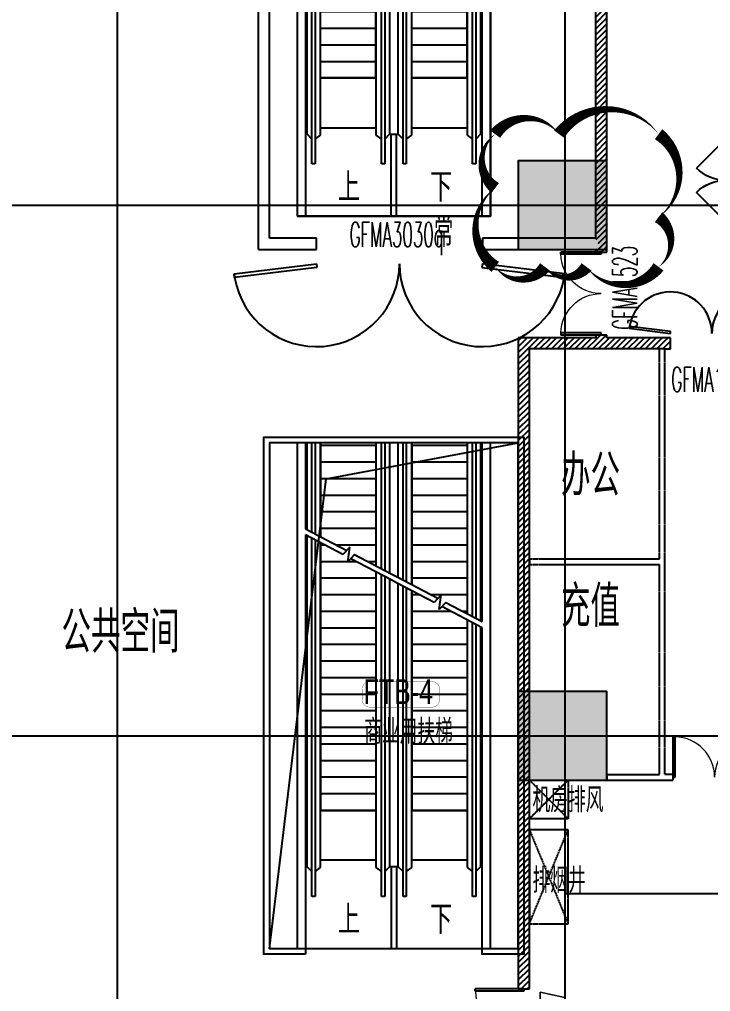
# Model space of a CAD drawing. Extents: x -12047294 to -5625356, y -1456591 to -622873.
# Drawn here: x -6019507 to -6007010, y -708400 to -690815 of the extents above; entities that cross this region are included whole.
import ezdxf
from ezdxf.xclip import XClip

# ---------------------------------------------------------------- set-up
doc = ezdxf.new("R2010")
doc.units = 0
doc.header["$LTSCALE"] = 10
doc.header["$MEASUREMENT"] = 0
doc.header["$XCLIPFRAME"] = 2
doc.linetypes.add('DASH', pattern=[0.35, 0.25, -0.1])
doc.linetypes.add('DOTE', pattern=[2.4200000000000004, 2, -0.2, 0.02, -0.2])
for name, color, linetype in [('A-COLUMN', 10, 'Continuous'), ('A-DIMLEAD', 130, 'Continuous'), ('A-DOORWIN', 151, 'Continuous'), ('A-FireH', 6, 'Continuous'), ('A-Hole-up', 40, 'DASH'), ('A-LINE', 4, 'Continuous'), ('A-TEXTDOOR', 181, 'Continuous'), ('A-TextNum', 211, 'Continuous'), ('A-TextRoom', 7, 'Continuous'), ('A-TEXTROOM-报建', 210, 'Continuous'), ('A-WALL', 2, 'Continuous'), ('A-WALLG', 6, 'Continuous'), ('DIM_SYMB', 3, 'Continuous'), ('DOTE', 9, 'DOTE'), ('PUB_HATCH', 252, 'Continuous'), ('PUB_TEXT', 7, 'Continuous'), ('STAIR', 5, 'Continuous')]:
    doc.layers.add(name, color=color, linetype=linetype)
doc.layers.add('A-本次修改', color=6, linetype='Continuous', plot=False)
doc.styles.add('_TCH_DIM', font='tjromans.shx', dxfattribs={"width": 0.8, "bigfont": 'tjhztxt.shx'})
doc.styles.add('_TCH_WINDOW', font='tjromans.shx', dxfattribs={"width": 0.7, "height": 3.5, "bigfont": 'tjhztxt.shx'})
doc.styles.add('房间功能', font='tjromand.shx', dxfattribs={"width": 0.75, "bigfont": 'tjhts.shx'})
doc.styles.add('注解汉字', font='tjromans.shx', dxfattribs={"width": 0.75, "bigfont": 'tjhztxt.shx'})
pattern_1 = [(45, (0, 53.85340499999999), (-53.03302980219449, 53.0330298021945), [])]

# ---------------------------------------------------------------- blocks, each defined once
blk = doc.blocks.new('ADADQ543W54565')
at = {"layer": 'DIM_SYMB'}
for points in [[(-6012910.147302205, -696717.9332681111, 0, 0, 0), (-6012910.147302205, -701290.2918413276, 120, 0, 0), (-6012910.147302205, -701740.2918413276, 0, 0, 0)], [(-6011262.147302205, -702606.5746948946, 0, 0, 0), (-6011262.147302205, -697167.9332681111, 120, 0, 0), (-6011262.147302205, -696717.9332681111, 0, 0, 0)], [(-6012910.147302205, -702340.2918413276, 0, 0, 0), (-6012910.147302205, -707778.9332681111, 120, 0, 0), (-6012910.147302205, -708228.9332681111, 0, 0, 0)], [(-6011262.147302205, -708228.9332681111, 0, 0, 0), (-6011262.147302205, -703656.5746948946, 120, 0, 0), (-6011262.147302205, -703206.5746948946, 0, 0, 0)]]:
    blk.add_lwpolyline(points, format="xyseb", dxfattribs=at)
at = {"layer": 'STAIR'}
for p, q in [((-6012136.147302205, -695773.4332681112), (-6013684.147302206, -695773.4332681112)), ((-6013684.147302206, -695773.4332681112), (-6013684.147302209, -701576.9462043677)), ((-6012136.147302205, -695773.4332681112), (-6012136.147302205, -697253.9332681112)), ((-6010488.147302205, -695773.4332681112), (-6012036.147302206, -695773.4332681112)), ((-6012036.147302206, -695773.4332681112), (-6012036.147302206, -697253.9332681112)), ((-6010488.14730221, -703256.9462038208), (-6010488.147302205, -695773.4332681112)), ((-6013569.147302206, -701637.3967675916), (-6013569.147302206, -696717.9332681111)), ((-6013569.147302206, -696717.9332681111), (-6013509.147302205, -696717.9332681111)), ((-6013509.147302205, -696717.9332681111), (-6013509.147302207, -701668.9361918811)), ((-6012311.147302206, -696717.9332681111), (-6012251.147302206, -696717.9332681111)), ((-6012311.147302165, -702298.6733633041), (-6012311.147302206, -696717.9332681111)), ((-6012251.147302206, -696717.9332681111), (-6012251.147302206, -702330.2127875459)), ((-6011921.147302207, -702503.679620892), (-6011921.147302206, -696717.9332681111)), ((-6011921.147302206, -696717.9332681111), (-6011861.147302206, -696717.9332681111)), ((-6011861.147302206, -696717.9332681111), (-6011861.147302206, -702535.2190451667)), ((-6010663.147302206, -696717.9332681111), (-6010603.147302206, -696717.9332681111)), ((-6010663.147302206, -703164.9562163387), (-6010663.147302206, -696717.9332681111)), ((-6010603.147302206, -696717.9332681111), (-6010603.147302207, -703196.4956406191)), ((-6013655.147302206, -697253.9332681112), (-6013569.147302206, -697167.9332681111)), ((-6013410.147302206, -697240.6832681111), (-6013509.147302205, -697167.9332681111)), ((-6013410.147302213, -701720.9762419557), (-6013410.147302206, -697240.6832681111)), ((-6012311.147302206, -697167.9332681111), (-6012410.147302206, -697240.6832681111)), ((-6012410.147302206, -697240.6832681111), (-6012410.147302212, -702246.6333132434)), ((-6012251.147302206, -697167.9332681111), (-6012165.147302206, -697253.9332681112)), ((-6012007.147302206, -697253.9332681112), (-6011921.147302206, -697167.9332681111)), ((-6011762.147302206, -697240.6832681111), (-6011861.147302206, -697167.9332681111)), ((-6011762.147302213, -702587.2590952177), (-6011762.147302206, -697240.6832681111)), ((-6010663.147302206, -697167.9332681111), (-6010762.147302206, -697240.6832681111)), ((-6010762.147302206, -697240.6832681111), (-6010762.147302212, -703112.9161662732)), ((-6010603.147302206, -697167.9332681111), (-6010517.147302206, -697253.9332681112)), ((-6013655.147302183, -701592.190259455), (-6013655.147302206, -697253.9332681112)), ((-6012410.147302206, -697373.4332681111), (-6013410.147302206, -697373.4332681111)), ((-6012007.147302206, -697253.9332681112), (-6012165.147302206, -697253.9332681112)), ((-6012165.147302206, -697253.9332681112), (-6012165.147302185, -702375.4192956691)), ((-6012007.147302185, -702458.4731127764), (-6012007.147302206, -697253.9332681112)), ((-6010762.147302206, -697373.4332681111), (-6011762.147302206, -697373.4332681111)), ((-6010517.147302206, -697253.9332681112), (-6010517.147302183, -703241.7021487654)), ((-6013410.147302206, -698273.4332681111), (-6013410.147302188, -701720.9762419686)), ((-6012410.147302206, -698273.4332681111), (-6013410.147302206, -698273.4332681111)), ((-6013410.147302206, -698273.4332681111), (-6012410.147302206, -698273.4332681111)), ((-6012410.147302206, -698273.4332681111), (-6012410.147302188, -702246.6333132564)), ((-6011762.147302206, -698273.4332681111), (-6011762.147302188, -702587.259095231)), ((-6010762.147302206, -698273.4332681111), (-6011762.147302206, -698273.4332681111)), ((-6011762.147302206, -698273.4332681111), (-6010762.147302206, -698273.4332681111)), ((-6010762.147302206, -698273.4332681111), (-6010762.147302187, -703112.9161662867)), ((-6012410.147302206, -698573.433268111), (-6013410.147302206, -698573.433268111)), ((-6010762.147302206, -698573.433268111), (-6011762.147302206, -698573.433268111)), ((-6012410.147302206, -698873.4332681111), (-6013410.147302206, -698873.4332681111)), ((-6010762.147302206, -698873.4332681111), (-6011762.147302206, -698873.4332681111)), ((-6012410.147302206, -699173.4332681111), (-6013410.147302206, -699173.4332681111)), ((-6010762.147302206, -699173.4332681111), (-6011762.147302206, -699173.4332681111)), ((-6012410.147302206, -699473.4332681111), (-6013410.147302206, -699473.4332681111)), ((-6010762.147302206, -699473.4332681111), (-6011762.147302206, -699473.4332681111)), ((-6012410.147302206, -699773.4332681111), (-6013410.147302206, -699773.4332681111)), ((-6010762.147302206, -699773.4332681111), (-6011762.147302206, -699773.4332681111)), ((-6012410.147302206, -700073.4332681111), (-6013410.147302206, -700073.4332681111)), ((-6010762.147302206, -700073.4332681111), (-6011762.147302206, -700073.4332681111)), ((-6012410.147302206, -700373.4332681111), (-6013410.147302206, -700373.4332681111)), ((-6010762.147302206, -700373.4332681111), (-6011762.147302206, -700373.4332681111)), ((-6012410.147302206, -700673.4332681111), (-6013410.147302206, -700673.4332681111)), ((-6010762.147302206, -700673.4332681111), (-6011762.147302206, -700673.4332681111)), ((-6012410.147302206, -700973.4332681111), (-6013410.147302206, -700973.4332681111)), ((-6010762.147302206, -700973.4332681111), (-6011762.147302206, -700973.4332681111)), ((-6012410.147302206, -701273.4332681112), (-6013410.147302206, -701273.4332681112)), ((-6010762.147302206, -701273.4332681112), (-6011762.147302206, -701273.4332681112)), ((-6013684.147302187, -701576.9462043007), (-6012936.87981829, -701969.7526415082)), ((-6012410.147302206, -701573.4332681112), (-6013410.147302206, -701573.4332681112)), ((-6010762.147302206, -701573.4332681112), (-6011762.147302206, -701573.4332681112)), ((-6013007.126544449, -702045.8010808188), (-6013684.147302187, -701689.9203319266)), ((-6013684.147302209, -701689.9203316518), (-6013684.147302206, -709173.433268111)), ((-6013655.147302206, -707692.933268111), (-6013655.147302184, -701705.1643867403)), ((-6013569.147302206, -708228.9332681111), (-6013569.147302206, -701750.3708948819)), ((-6013509.147302206, -701781.9103191751), (-6013509.147302205, -708228.9332681111)), ((-6013410.147302188, -701833.9503692683), (-6013410.147302206, -706673.4332681111)), ((-6013410.147302206, -707706.1832681112), (-6013410.147302213, -701833.9503692556)), ((-6013335.0357876, -701873.4332680664), (-6013410.147302206, -701873.4332681112)), ((-6012410.147302206, -701873.4332681112), (-6013120.115959767, -701873.4332680664)), ((-6012880.401461651, -701908.6097052209), (-6013007.126544449, -702045.8010808188)), ((-6012916.574873639, -702175.1387409046), (-6012880.401461651, -701908.6097052209)), ((-6010762.147302206, -701873.4332681112), (-6011762.147302206, -701873.4332681112)), ((-6012795.503548577, -702044.0680773953), (-6012916.574873639, -702175.1387409046)), ((-6012136.147302189, -702503.6374786934), (-6012865.75027476, -702120.1165167314)), ((-6012795.503548577, -702044.0680773953), (-6012136.147302189, -702390.6633506602)), ((-6012917.768908371, -702173.4332680664), (-6013410.147302206, -702173.4332681112)), ((-6012764.321501945, -702173.4332680664), (-6012914.999513576, -702173.4332680664)), ((-6012410.147302206, -702173.4332681112), (-6012549.401673943, -702173.4332680664)), ((-6010762.147302206, -702173.4332681112), (-6011762.147302206, -702173.4332681112)), ((-6012410.147302206, -702473.433268111), (-6013410.147302206, -702473.433268111)), ((-6012410.147302188, -702359.607440732), (-6012410.147302206, -706673.4332681111)), ((-6012410.147302212, -702359.6074407191), (-6012410.147302206, -707706.1832681112)), ((-6012311.147302206, -708228.9332681111), (-6012311.147302163, -702411.6474908286)), ((-6012251.147302206, -702443.1869150999), (-6012251.147302206, -708228.9332681111)), ((-6012165.147302185, -702488.3934232659), (-6012165.147302206, -707692.933268111)), ((-6012136.147302189, -702390.6633506602), (-6012036.147302246, -702443.2290575252)), ((-6012036.147302247, -702556.2031856489), (-6012136.147302189, -702503.6374786934)), ((-6012036.147302246, -702443.2290575252), (-6011288.879817112, -702836.0354952012)), ((-6010762.147302206, -702473.433268111), (-6011762.147302206, -702473.433268111)), ((-6011359.126543558, -702912.0839348241), (-6012036.147302247, -702556.2031856489)), ((-6012007.147302206, -707692.933268111), (-6012007.147302183, -702571.4472410065)), ((-6011921.147302206, -708228.9332681111), (-6011921.147302207, -702616.6537491207)), ((-6011861.147302206, -702648.1931733947), (-6011861.147302206, -708228.9332681111)), ((-6012410.147302206, -702773.433268111), (-6013410.147302206, -702773.433268111)), ((-6011762.147302188, -702700.2332234561), (-6011762.147302206, -706673.4332681111)), ((-6011762.147302206, -707706.1832681112), (-6011762.147302212, -702700.2332234432)), ((-6011622.892931581, -702773.4332680664), (-6011762.147302206, -702773.433268111)), ((-6010762.147302206, -702773.433268111), (-6011407.9731019, -702773.4332680664)), ((-6011232.401461651, -702774.8925587878), (-6011359.126543558, -702912.0839348241)), ((-6011268.574873638, -703041.4215944714), (-6011232.401461651, -702774.8925587878)), ((-6011147.503551873, -702910.3509287364), (-6011268.574873638, -703041.4215944714)), ((-6010488.147302188, -703369.9203319447), (-6011217.750278315, -702986.3993683538)), ((-6011147.503551873, -702910.3509287364), (-6010488.147302188, -703256.9462039116)), ((-6012410.147302206, -703073.433268111), (-6013410.147302206, -703073.433268111)), ((-6011052.178643772, -703073.4332685547), (-6011762.147302206, -703073.433268111)), ((-6010762.147302206, -703073.433268111), (-6010837.258814778, -703073.4332685546)), ((-6012410.147302206, -703373.4332681111), (-6013410.147302206, -703373.4332681111)), ((-6010762.147302206, -703373.4332681111), (-6011762.147302206, -703373.4332681111)), ((-6010762.147302187, -703225.8902941355), (-6010762.147302206, -706673.4332681111)), ((-6010762.147302212, -703225.8902941224), (-6010762.147302206, -707706.1832681112)), ((-6010663.147302206, -708228.9332681111), (-6010663.147302206, -703277.9303441776)), ((-6010603.147302207, -703309.4697684515), (-6010603.147302206, -708228.9332681111)), ((-6010517.147302184, -703354.676276589), (-6010517.147302206, -707692.933268111)), ((-6010488.147302205, -709173.433268111), (-6010488.14730221, -703369.9203316411)), ((-6012410.147302206, -703673.4332681111), (-6013410.147302206, -703673.4332681111)), ((-6010762.147302206, -703673.4332681111), (-6011762.147302206, -703673.4332681111)), ((-6012410.147302206, -703973.4332681111), (-6013410.147302206, -703973.4332681111)), ((-6010762.147302206, -703973.4332681111), (-6011762.147302206, -703973.4332681111)), ((-6012410.147302206, -704273.4332681111), (-6013410.147302206, -704273.4332681111)), ((-6010762.147302206, -704273.4332681111), (-6011762.147302206, -704273.4332681111)), ((-6012410.147302206, -704573.4332681111), (-6013410.147302206, -704573.4332681111)), ((-6010762.147302206, -704573.4332681111), (-6011762.147302206, -704573.4332681111)), ((-6012410.147302206, -704873.4332681111), (-6013410.147302206, -704873.4332681111)), ((-6010762.147302206, -704873.4332681111), (-6011762.147302206, -704873.4332681111)), ((-6012410.147302206, -705173.4332681111), (-6013410.147302206, -705173.4332681111)), ((-6010762.147302206, -705173.4332681111), (-6011762.147302206, -705173.4332681111)), ((-6012410.147302206, -705473.4332681111), (-6013410.147302206, -705473.4332681111)), ((-6010762.147302206, -705473.4332681111), (-6011762.147302206, -705473.4332681111)), ((-6012410.147302206, -705773.4332681111), (-6013410.147302206, -705773.4332681111)), ((-6010762.147302206, -705773.4332681111), (-6011762.147302206, -705773.4332681111)), ((-6012410.147302206, -706073.4332681111), (-6013410.147302206, -706073.4332681111)), ((-6010762.147302206, -706073.4332681111), (-6011762.147302206, -706073.4332681111)), ((-6012410.147302206, -706373.4332681111), (-6013410.147302206, -706373.4332681111)), ((-6010762.147302206, -706373.4332681111), (-6011762.147302206, -706373.4332681111)), ((-6012410.147302206, -706673.4332681111), (-6013410.147302206, -706673.4332681111)), ((-6013410.147302206, -706673.4332681111), (-6012410.147302206, -706673.4332681111)), ((-6010762.147302206, -706673.4332681111), (-6011762.147302206, -706673.4332681111)), ((-6011762.147302206, -706673.4332681111), (-6010762.147302206, -706673.4332681111)), ((-6012410.147302206, -707573.4332681111), (-6013410.147302206, -707573.4332681111)), ((-6010762.147302206, -707573.4332681111), (-6011762.147302206, -707573.4332681111)), ((-6013569.147302206, -707778.9332681111), (-6013655.147302206, -707692.933268111)), ((-6013509.147302205, -707778.9332681111), (-6013410.147302206, -707706.1832681112)), ((-6012410.147302206, -707706.1832681112), (-6012311.147302206, -707778.9332681111)), ((-6012165.147302206, -707692.933268111), (-6012251.147302206, -707778.9332681111)), ((-6012007.147302206, -707692.933268111), (-6012165.147302206, -707692.933268111)), ((-6012136.147302205, -707692.933268111), (-6012136.147302205, -709173.433268111)), ((-6012036.147302206, -707692.933268111), (-6012036.147302206, -709173.433268111)), ((-6011921.147302206, -707778.9332681111), (-6012007.147302206, -707692.933268111)), ((-6011861.147302206, -707778.9332681111), (-6011762.147302206, -707706.1832681112)), ((-6010762.147302206, -707706.1832681112), (-6010663.147302206, -707778.9332681111)), ((-6010517.147302206, -707692.933268111), (-6010603.147302206, -707778.9332681111)), ((-6013509.147302205, -708228.9332681111), (-6013569.147302206, -708228.9332681111)), ((-6012251.147302206, -708228.9332681111), (-6012311.147302206, -708228.9332681111)), ((-6011861.147302206, -708228.9332681111), (-6011921.147302206, -708228.9332681111)), ((-6010603.147302206, -708228.9332681111), (-6010663.147302206, -708228.9332681111)), ((-6013684.147302206, -709173.433268111), (-6012136.147302205, -709173.433268111)), ((-6012036.147302206, -709173.433268111), (-6010488.147302205, -709173.433268111))]:
    blk.add_line(p, q, dxfattribs=at)
blk.add_lwpolyline([(-6013836.147302206, -709173.433268111), (-6010336.147302206, -709173.433268111), (-6010336.147302206, -695773.4332681112), (-6013836.147302206, -695773.4332681112)], close=True, dxfattribs=at)
at = {"layer": 'PUB_TEXT', "style": '_TCH_DIM', "width": 0.8}
for s, p in [('上', (-6013096.997695907, -696560.4332681111)), ('下', (-6011432.462262835, -696560.5906107684)), ('上', (-6013096.997695907, -708911.2759254538)), ('下', (-6011432.462262835, -708911.4332681112))]:
    blk.add_text(s, height=525, dxfattribs=at).set_placement(p)
blk = doc.blocks.new('A$C1C371651')
at = {"layer": 'DIM_SYMB'}
for points in [[(-2572, -6833.141426783479, 0, 0, 0), (-2571.999999999999, -1394.5, 120, 0, 0), (-2571.999999999999, -944.5, 0, 0, 0)], [(-923.9999999999991, -944.5, 0, 0, 0), (-923.9999999999993, -5516.85857321652, 120, 0, 0), (-923.9999999999993, -5966.85857321652, 0, 0, 0)], [(-923.9999999999993, -6566.85857321652, 0, 0, 0), (-923.9999999999994, -12005.5, 120, 0, 0), (-923.9999999999994, -12455.5, 0, 0, 0)], [(-2572, -12455.5, 0, 0, 0), (-2572, -7883.141426783478, 120, 0, 0), (-2572, -7433.141426783478, 0, 0, 0)]]:
    blk.add_lwpolyline(points, format="xyseb", dxfattribs=at)
at = {"layer": 'STAIR'}
for p, q in [((-1797.999999999998, 0), (-3345.999999999999, 0)), ((-3345.999999999999, 0), (-3346, -7483.512936068311)), ((-1797.999999999998, -1480.5), (-1797.999999999998, 0)), ((-149.9999999999987, 0), (-1697.999999999998, 0)), ((-1697.999999999998, -1480.5), (-1697.999999999998, 0)), ((-149.999999999999, -5803.512936068315), (-149.9999999999987, 0)), ((-3230.999999999999, -7423.062372864307), (-3230.999999999999, -944.5)), ((-3230.999999999999, -944.5), (-3170.999999999999, -944.5)), ((-3170.999999999999, -944.5), (-3170.999999999999, -7391.522948583958)), ((-1972.999999999999, -944.5), (-1912.999999999999, -944.5)), ((-1972.999999999999, -6761.78577711963), (-1972.999999999999, -944.5)), ((-1912.999999999999, -944.5), (-1912.999999999999, -6730.24635283928)), ((-1582.999999999999, -6556.779519297352), (-1582.999999999999, -944.5)), ((-1582.999999999999, -944.5), (-1522.999999999999, -944.5)), ((-1522.999999999999, -944.5), (-1522.999999999999, -6525.240095017001)), ((-324.9999999999993, -944.5), (-264.9999999999993, -944.5)), ((-324.9999999999994, -5895.50292355267), (-324.9999999999993, -944.5)), ((-264.9999999999993, -944.5), (-264.9999999999994, -5863.963499272319)), ((-3317, -1480.5), (-3230.999999999999, -1394.5)), ((-3071.999999999999, -1467.25), (-3170.999999999999, -1394.5)), ((-1972.999999999999, -1394.5), (-2071.999999999999, -1467.25)), ((-1912.999999999999, -1394.5), (-1826.999999999999, -1480.5)), ((-1668.999999999999, -1480.5), (-1582.999999999999, -1394.5)), ((-1423.999999999999, -1467.25), (-1522.999999999999, -1394.5)), ((-324.999999999999, -1394.5), (-423.9999999999989, -1467.25)), ((-264.999999999999, -1394.5), (-178.999999999999, -1480.5)), ((-3317, -7468.268880999476), (-3317, -1480.5)), ((-3072, -7339.482898521378), (-3071.999999999999, -1467.25)), ((-2071.999999999999, -1467.25), (-2071.999999999999, -6813.82582718221)), ((-1826.999999999999, -1480.5), (-1826.999999999999, -6685.039844704111)), ((-1826.999999999998, -1480.5), (-1668.999999999998, -1480.5)), ((-1668.999999999999, -6601.986027432521), (-1668.999999999999, -1480.5)), ((-1423.999999999999, -6473.200044954424), (-1423.999999999999, -1467.25)), ((-423.9999999999989, -1467.25), (-423.9999999999991, -5947.542973615248)), ((-178.999999999999, -1480.5), (-178.9999999999992, -5818.75699113715)), ((-3071.999999999999, -1600), (-2071.999999999999, -1600)), ((-1423.999999999999, -1600), (-423.9999999999991, -1600)), ((-3071.999999999999, -7339.482898521379), (-3071.999999999999, -2500)), ((-3071.999999999999, -2500), (-2071.999999999999, -2500)), ((-2071.999999999999, -2500), (-3071.999999999999, -2500)), ((-2071.999999999999, -6813.825827182208), (-2071.999999999999, -2500)), ((-1423.999999999999, -6473.200044954423), (-1423.999999999999, -2500)), ((-1423.999999999999, -2500), (-423.999999999999, -2500)), ((-423.999999999999, -2500), (-1423.999999999999, -2500)), ((-423.9999999999992, -5947.542973615249), (-423.999999999999, -2500)), ((-3071.999999999999, -2800), (-2071.999999999999, -2800)), ((-1423.999999999999, -2800), (-423.999999999999, -2800)), ((-3071.999999999999, -3100), (-2071.999999999999, -3100)), ((-1423.999999999999, -3100), (-423.9999999999991, -3100)), ((-3071.999999999999, -3400), (-2071.999999999999, -3400)), ((-1423.999999999999, -3400), (-423.9999999999991, -3400)), ((-3071.999999999999, -3700), (-2071.999999999999, -3700)), ((-1423.999999999999, -3700), (-423.9999999999991, -3700)), ((-3071.999999999999, -4000), (-2071.999999999999, -4000)), ((-1423.999999999999, -4000), (-423.9999999999991, -4000)), ((-3071.999999999999, -4300), (-2071.999999999999, -4300)), ((-1423.999999999999, -4300), (-423.9999999999991, -4300)), ((-3071.999999999999, -4600), (-2071.999999999999, -4600)), ((-1423.999999999999, -4600), (-423.9999999999991, -4600)), ((-3071.999999999999, -4900), (-2071.999999999999, -4900)), ((-1423.999999999999, -4900), (-423.9999999999992, -4900)), ((-3071.999999999999, -5200), (-2071.999999999999, -5200)), ((-1423.999999999999, -5200), (-423.9999999999992, -5200)), ((-3071.999999999999, -5500), (-2071.999999999999, -5500)), ((-1423.999999999999, -5500), (-423.9999999999992, -5500)), ((-3071.999999999999, -5800), (-2071.999999999999, -5800)), ((-1423.999999999999, -5800), (-423.9999999999993, -5800)), ((-873.5497338105471, -6183.851970111407), (-149.9999999999992, -5803.512936068315)), ((-149.9999999999992, -5916.487063931685), (-850.7385040376805, -6284.835213738727)), ((-264.9999999999994, -5976.93762713569), (-264.9999999999995, -12455.5)), ((-178.9999999999992, -5931.731119000521), (-178.9999999999995, -11919.5)), ((-149.9999999999995, -13400), (-149.999999999999, -5916.487063931685)), ((-3071.999999999999, -6100), (-2071.999999999999, -6100)), ((-1423.999999999999, -6100), (-714.0313430509924, -6100.000000000002)), ((-499.1115140918667, -6100.000000000001), (-423.9999999999993, -6100)), ((-423.9999999999995, -10900), (-423.9999999999992, -6060.517101478619)), ((-423.9999999999992, -6060.51710147862), (-423.9999999999994, -11932.75)), ((-324.9999999999994, -12455.5), (-324.9999999999994, -6008.477051416041)), ((-1697.999999999999, -6617.230082501357), (-1014.926002770071, -6258.167405609531)), ((-992.114772997205, -6359.15064923685), (-1031.430281369934, -6185.104462342653)), ((-1031.430281369934, -6185.104462342653), (-832.398278368632, -6366.025728031861)), ((-832.398278368632, -6366.025728031861), (-873.5497338105471, -6183.851970111407)), ((-3071.999999999999, -6400), (-2071.999999999999, -6400)), ((-992.114772997205, -6359.15064923685), (-1697.999999999999, -6730.204210364725)), ((-1423.999999999999, -6400), (-1284.745628765276, -6400)), ((-1069.825799806154, -6400.000000000002), (-423.9999999999993, -6400)), ((-2521.549733810542, -7050.134823678364), (-1797.999999999999, -6669.795789635273)), ((-1797.999999999999, -6669.795789635273), (-1697.999999999999, -6617.230082501357)), ((-1583, -12455.5), (-1582.999999999999, -6669.753647160721)), ((-1522.999999999999, -6638.21422288037), (-1522.999999999999, -12455.5)), ((-1423.999999999999, -10900), (-1423.999999999999, -6586.174172817791)), ((-1424, -11932.75), (-1423.999999999999, -6586.174172817791)), ((-3071.999999999999, -6700), (-2071.999999999999, -6700)), ((-1797.999999999999, -6782.769917498644), (-2498.738504037676, -7151.118067305681)), ((-1912.999999999999, -6843.220480702649), (-1912.999999999999, -12455.5)), ((-1826.999999999999, -6798.013972567481), (-1826.999999999999, -11919.5)), ((-1697.999999999999, -6730.204210364725), (-1797.999999999999, -6782.769917498644)), ((-1669, -11919.5), (-1668.999999999999, -6714.96015529589)), ((-1423.999999999999, -6700), (-423.9999999999993, -6700)), ((-3071.999999999999, -7000), (-2426.174200193842, -6999.999999999999)), ((-2211.254371234717, -6999.999999999999), (-2071.999999999999, -7000)), ((-2072, -10900), (-2071.999999999999, -6926.799955045578)), ((-2071.999999999999, -6926.799955045578), (-2072, -11932.75)), ((-1973, -12455.5), (-1972.999999999999, -6874.759904983)), ((-1423.999999999999, -7000), (-423.9999999999993, -7000)), ((-3346, -7483.512936068315), (-2662.926002770056, -7124.450259176481)), ((-2640.11477299719, -7225.433502803799), (-2679.430281369934, -7051.387315909611)), ((-2679.430281369934, -7051.387315909611), (-2480.398278368632, -7232.308581598818)), ((-2480.398278368632, -7232.308581598818), (-2521.549733810542, -7050.134823678364)), ((-2640.11477299719, -7225.433502803799), (-3346, -7596.487063931684)), ((-3072, -7300), (-2996.88848590814, -7300)), ((-2781.968656949008, -7300), (-2072, -7300)), ((-1423.999999999999, -7300), (-423.9999999999993, -7300)), ((-3231, -12455.5), (-3230.999999999999, -7536.036500727681)), ((-3170.999999999999, -7504.497076447329), (-3171, -12455.5)), ((-3072, -10900), (-3071.999999999999, -7452.457026384751)), ((-3072, -11932.75), (-3071.999999999999, -7452.457026384752)), ((-3346, -7596.487063931686), (-3346, -13400)), ((-3317, -11919.5), (-3317, -7581.243008862848)), ((-3072, -7600), (-2072, -7600)), ((-1423.999999999999, -7600), (-423.9999999999993, -7600)), ((-3072, -7900), (-2072, -7900)), ((-1423.999999999999, -7900), (-423.9999999999993, -7900)), ((-3072, -8200), (-2072, -8200)), ((-1423.999999999999, -8200), (-423.9999999999993, -8200)), ((-3072, -8500), (-2072, -8500)), ((-1423.999999999999, -8500), (-423.9999999999993, -8500)), ((-3072, -8800), (-2072, -8800)), ((-1423.999999999999, -8800), (-423.9999999999993, -8800)), ((-3072, -9100), (-2072, -9100)), ((-1423.999999999999, -9100), (-423.9999999999993, -9100)), ((-3072, -9400), (-2072, -9400)), ((-1423.999999999999, -9400), (-423.9999999999993, -9400)), ((-3072, -9700), (-2072, -9700)), ((-1423.999999999999, -9700), (-423.9999999999994, -9700)), ((-3072, -10000), (-2072, -10000)), ((-1423.999999999999, -10000), (-423.9999999999994, -10000)), ((-3072, -10300), (-2072, -10300)), ((-1423.999999999999, -10300), (-423.9999999999994, -10300)), ((-3072, -10600), (-2072, -10600)), ((-1423.999999999999, -10600), (-423.9999999999995, -10600)), ((-3072, -10900), (-2072, -10900)), ((-2072, -10900), (-3072, -10900)), ((-1423.999999999999, -10900), (-423.9999999999995, -10900)), ((-423.9999999999995, -10900), (-1423.999999999999, -10900)), ((-3231, -12005.5), (-3317, -11919.5)), ((-3171, -12005.5), (-3072, -11932.75)), ((-3072, -11800), (-2072, -11800)), ((-2072, -11932.75), (-1973, -12005.5)), ((-1826.999999999999, -11919.5), (-1912.999999999999, -12005.5)), ((-1826.999999999999, -11919.5), (-1668.999999999999, -11919.5)), ((-1798, -13400), (-1798, -11919.5)), ((-1697.999999999999, -13400), (-1697.999999999999, -11919.5)), ((-1583, -12005.5), (-1669, -11919.5)), ((-1523, -12005.5), (-1424, -11932.75)), ((-1423.999999999999, -11800), (-423.9999999999995, -11800)), ((-423.9999999999994, -11932.75), (-324.9999999999995, -12005.5)), ((-178.9999999999995, -11919.5), (-264.9999999999995, -12005.5)), ((-3171, -12455.5), (-3231, -12455.5)), ((-1912.999999999999, -12455.5), (-1973, -12455.5)), ((-1522.999999999999, -12455.5), (-1583, -12455.5)), ((-264.9999999999995, -12455.5), (-324.9999999999994, -12455.5)), ((-3346, -13400), (-1798, -13400)), ((-1697.999999999999, -13400), (-149.9999999999995, -13400))]:
    blk.add_line(p, q, dxfattribs=at)
blk.add_lwpolyline([(-3498, 0), (2, 0), (2, -13400), (-3498, -13400)], close=True, dxfattribs=at)
at = {"layer": 'PUB_TEXT', "style": '_TCH_DIM', "width": 0.8}
for s, p in [('上', (-2758.850393700786, -787.1573426573432)), ('下', (-1094.31496062992, -787)), ('上', (-2758.850393700787, -13138)), ('下', (-1094.314960629921, -13137.84265734265))]:
    blk.add_text(s, height=525, dxfattribs=at).set_placement(p)
blk = doc.blocks.new('$DorLib2D$00000002')
for p, q in [((-0.5, -1e-16), (-0.5000000000000007, 0.4875)), ((-0.4750000000000007, 0.4875), (-0.5000000000000007, 0.4875)), ((-0.475, 0), (-0.4750000000000007, 0.4875)), ((0.475, 0), (0.4750000000000007, 0.4875)), ((0.4750000000000007, 0.4875), (0.5000000000000007, 0.4875)), ((0.5, -1e-16), (0.5000000000000007, 0.4875)), ((-0.5, -1e-16), (-0.475, 0)), ((0.5, -1e-16), (0.475, 0))]:
    blk.add_line(p, q)
at = {"lineweight": 13}
for centre, start, end in [((-0.4875, 0), 0, 88.53071641864632), ((0.4875, 0), 91.46928358135371, 180)]:
    blk.add_arc(centre, 0.4875, start, end, dxfattribs=at)
blk = doc.blocks.new('$DorLib2D$00000021')
for p, q in [((-0.9929976754258941, 0.2033864019200519), (-0.996228769227001, 0.181294441770529)), ((-0.996228769227001, 0.181294441770529), (-0.5000000000002516, 0.12000000000006)), ((-0.4972635596198863, 0.1421530600034691), (-0.9929976754258941, 0.2033864019200519)), ((0.4972635596198867, 0.1421530600034691), (0.9929976754258946, 0.2033864019200519)), ((0.9962287692270013, 0.181294441770529), (0.5000000000002518, 0.12000000000006)), ((0.9929976754258946, 0.2033864019200519), (0.9962287692270013, 0.181294441770529)), ((-0.5000000000002501, 0.1200000000000585), (-0.4972635596198863, 0.1421530600034691)), ((0.5000000000002505, 0.1200000000000585), (0.4972635596198867, 0.1421530600034691))]:
    blk.add_line(p, q)
blk.add_lwpolyline([(0.9962287692270013, 0.181294441770529), (0.9934923288466377, 0.2034475017739384), (0.9929976754258946, 0.2033864019200519)])
for centre, start, end in [((-0.5000000000002536, 0.1200000000000243), 4.0854e-12, 170.3997642423025), ((0.5000000000002541, 0.1200000000000243), 9.600235757697552, 179.9999999999959)]:
    blk.add_arc(centre, 0.5000000000002537, start, end)
blk = doc.blocks.new('$DorLib2D$00000116')
at = {"color": 0}
for p, q in [((-0.4999999999999929, 7.1e-15), (-0.146446609406766, 0.353553390593234)), ((0.5000000000000071, 7.1e-15), (0.1464466094067731, 0.353553390593234))]:
    blk.add_line(p, q, dxfattribs=at)
for centre, radius, start, end in [((-0.4999999999984653, 4.832e-13), 0.4999999999984674, 0, 45), ((0.4999999999977512, 9.059e-13), 0.4999999999976599, 135, 180)]:
    blk.add_arc(centre, radius, start, end, dxfattribs=at)
blk = doc.blocks.new('_FZH')
blk.add_lwpolyline([(-0.5, -0.5), (0.5, -0.5), (0.5, 0.5), (-0.5, 0.5)], close=True)
at = {"layer": 'PUB_HATCH'}
blk.add_solid([(-0.5, -0.5), (0.5, -0.5), (-0.5, 0.5), (0.5, 0.5)], dxfattribs=at)

msp = doc.modelspace()

# ---------------------------------------------------------------- hatches: boundary and pattern name
at = {"layer": 'A-FireH'}
h = msp.add_hatch(dxfattribs=at)
h.set_pattern_fill('普通砖', color=256, scale=30, style=0)
h.set_pattern_definition(pattern_1)
h.paths.add_polyline_path([(-6009019.480634857, -694906.7666014523), (-6008886.147301555, -694973.4332681387), (-6008886.147300964, -682623.4332660894), (-6009019.480634309, -682556.7665994664), (-6009086.147300944, -682623.4332661015), (-6009086.147301523, -694773.4332681005)])
h = msp.add_hatch(dxfattribs=at)
h.set_pattern_fill('普通砖', color=256, scale=30, style=0)
h.set_pattern_definition(pattern_1)
h.paths.add_polyline_path([(-6009086.147301493, -694973.4332681176), (-6009086.14730159, -695023.4332690929), (-6008886.147301632, -695023.4332691024), (-6008886.147301555, -694973.4332681387), (-6009019.480634858, -694906.7666014523)])
h = msp.add_hatch(dxfattribs=at)
h.set_pattern_fill('普通砖', color=256, scale=30, style=0)
h.set_pattern_definition(pattern_1)
h.paths.add_polyline_path([(-6008886.147301569, -696573.433268301), (-6008886.147301645, -696523.4332684921), (-6009086.147301661, -696523.4332684826), (-6009086.147301568, -696573.4332682014), (-6009019.480634923, -696640.0999348774)])
h = msp.add_hatch(dxfattribs=at)
h.set_pattern_fill('普通砖', color=256, scale=30, style=0)
h.set_pattern_definition(pattern_1)
h.paths.add_polyline_path([(-6010486.147302164, -696573.4332682027), (-6010486.147302201, -708348.4332720567), (-6010286.147302174, -708348.4332720572), (-6010286.14730214, -696773.4332681266)])
h = msp.add_hatch(dxfattribs=at)
h.set_pattern_fill('普通砖', color=256, scale=30, style=0)
h.set_pattern_definition(pattern_1)
h.paths.add_polyline_path([(-6009019.480634923, -696640.0999348774), (-6009086.147301568, -696573.4332682014), (-6010486.147302164, -696573.4332682027), (-6010286.14730214, -696773.4332681266), (-6009086.147301631, -696773.43326813)])
h = msp.add_hatch(dxfattribs=at)
h.set_pattern_fill('普通砖', color=256, scale=30, style=0)
h.set_pattern_definition(pattern_1)
h.paths.add_polyline_path([(-6007836.14730269, -696773.4332681287), (-6007836.14730269, -696573.4332681288), (-6008886.147301569, -696573.433268301), (-6009019.480634923, -696640.0999348774), (-6009086.147301631, -696773.43326813)])
h = msp.add_hatch(dxfattribs=at)
h.set_pattern_fill('普通砖', color=256, scale=30, style=0)
h.set_pattern_definition(pattern_1)
h.paths.add_polyline_path([(-6007836.14730269, -696773.4332681287), (-6007736.147302247, -696773.4332683386), (-6007736.147302247, -696573.4332680781), (-6007836.14730269, -696573.4332681288)])

# ---------------------------------------------------------------- linework, layer by layer
at = {"layer": 'A-Hole-up'}
for p, q in [((-6010286.147302163, -705273.4332681292), (-6009586.147302161, -704573.4332681292)), ((-6009586.147302164, -705273.4332681292), (-6010286.147302163, -704573.4332681292)), ((-6010286.14730216, -707173.4332681284), (-6009586.14730216, -705473.4332681284)), ((-6010286.147302163, -705473.4332681292), (-6009586.14730216, -707173.4332681284))]:
    msp.add_line(p, q, dxfattribs=at)
for points in [[(-6010286.147302163, -705273.4332681292), (-6010286.147302163, -704573.4332681292), (-6009586.147302161, -704573.4332681292), (-6009586.147302164, -705273.4332681292)], [(-6010286.14730216, -707173.4332681284), (-6009586.14730216, -707173.4332681284), (-6009586.14730216, -705473.4332681284), (-6010286.147302163, -705473.4332681292)]]:
    msp.add_lwpolyline(points, close=True, dxfattribs=at)
at = {"layer": 'A-LINE', "elevation": 9.313226e-10}
for points in [[(-6014334.147302137, -707723.4332681292), (-6015086.147302136, -707723.4332681292), (-6015086.147302136, -698373.4332681291), (-6010386.147302134, -698373.4332681291), (-6010386.147302134, -707723.4332681292), (-6011138.147302136, -707723.4332681292), (-6011138.147302136, -707623.4332681291), (-6010486.147302134, -707623.4332681291), (-6010486.147302134, -698473.4332681291), (-6014986.147302137, -698473.4332681291), (-6014986.147302137, -707623.4332681291), (-6014334.147302137, -707623.4332681291), (-6014334.147302137, -707723.4332681292)], [(-6014986.147302137, -707623.4332681291), (-6013960.147302132, -699123.4332681291), (-6010486.147302134, -698473.4332681291)]]:
    msp.add_lwpolyline(points, dxfattribs=at)
at = {"layer": 'A-TextNum', "const_width": 5}
msp.add_lwpolyline([(-6013172.310752606, -702792.0364558531), (-6012045.623418025, -702792.0364558531, -0.4142135623730951), (-6011910.623418025, -702927.0364558531), (-6011910.623418025, -703119.7548259113, -0.4142135623730951), (-6012045.623418025, -703254.7548259111), (-6013172.310752606, -703254.7548259111, -0.4142135623730951), (-6013307.310752606, -703119.7548259113), (-6013307.310752606, -702927.0364558531, -0.4142135623730951)], format="xyb", close=True, dxfattribs=at)
at = {"layer": 'A-WALL'}
for p, q in [((-6009086.147301523, -694773.4332681005), (-6009086.147300944, -682623.4332661015)), ((-6008886.147301555, -694973.4332681387), (-6008886.147300964, -682623.4332660894)), ((-6015186.147301054, -694973.4332681176), (-6015186.147301391, -690248.4332667484)), ((-6014986.147301022, -694773.4332681005), (-6014986.1473013, -690248.4332667761)), ((-6014136.147302245, -694773.4332680308), (-6014986.147301022, -694773.4332681005)), ((-6014136.147302245, -694973.4332680694), (-6014136.147302245, -694773.4332680308)), ((-6009086.147301523, -694773.4332681005), (-6011136.147302246, -694773.4332680308)), ((-6011136.147302246, -694773.4332680308), (-6011136.147302246, -694973.4332680694)), ((-6015186.147301054, -694973.4332681176), (-6014136.147302245, -694973.4332680694)), ((-6011136.147302246, -694973.4332680694), (-6009086.147301493, -694973.4332681176)), ((-6009086.147301493, -694973.4332681176), (-6009086.14730159, -695023.4332690929)), ((-6009086.14730159, -695023.4332690929), (-6008886.147301632, -695023.4332691024)), ((-6008886.147301632, -695023.4332691024), (-6008886.147301555, -694973.4332681387)), ((-6008886.147301645, -696523.4332684921), (-6009086.147301661, -696523.4332684826)), ((-6009086.147301661, -696523.4332684826), (-6009086.147301568, -696573.4332682014)), ((-6008886.147301569, -696573.433268301), (-6008886.147301645, -696523.4332684921)), ((-6010486.147302164, -696573.4332682027), (-6010486.147302201, -708348.4332720567)), ((-6009086.147301568, -696573.4332682014), (-6010486.147302164, -696573.4332682027)), ((-6007836.14730269, -696573.4332681288), (-6008886.147301569, -696573.433268301)), ((-6007736.147302247, -696573.4332680781), (-6007836.14730269, -696573.4332681288)), ((-6007736.147302247, -696773.4332683386), (-6007736.147302247, -696573.4332680781)), ((-6010286.147302174, -708348.4332720572), (-6010286.14730214, -696773.4332681266)), ((-6009086.147301631, -696773.43326813), (-6010286.14730214, -696773.4332681266)), ((-6007836.14730269, -696773.4332681287), (-6009086.147301631, -696773.43326813)), ((-6007836.14730269, -696773.4332681287), (-6007736.147302247, -696773.4332683386)), ((-6010486.147302201, -708348.4332720567), (-6010286.147302174, -708348.4332720572))]:
    msp.add_line(p, q, dxfattribs=at)
at = {"layer": 'A-WALLG', "linetype": 'DASH'}
for p, q in [((-6007936.147302768, -700573.4332679709), (-6007936.147302769, -696773.4332683388)), ((-6007836.147302691, -700573.4332681292), (-6007836.147302644, -696773.4332683388)), ((-6010286.14730044, -700573.4332675564), (-6007936.147302768, -700573.4332679709)), ((-6010286.14730044, -700573.4332675564), (-6010286.147300462, -700673.4332675562)), ((-6007836.147302704, -704473.433268022), (-6007836.147302691, -700573.4332681292)), ((-6010286.147300462, -700673.4332675562), (-6007936.147302583, -700673.4332680611)), ((-6007936.147302582, -704473.4332679796), (-6007936.147302583, -700673.4332680611)), ((-6008886.147302188, -704473.4332681292), (-6007936.147302582, -704473.4332679796)), ((-6008886.147302188, -704473.4332681292), (-6008886.147302188, -704573.4332681292)), ((-6008886.147302188, -704573.4332681292), (-6007836.147302651, -704573.4332681292)), ((-6007686.147303466, -704473.433267773), (-6007836.147302704, -704473.433268022)), ((-6007836.147302651, -704573.4332681292), (-6007686.147303466, -704573.4332681712)), ((-6007686.147303466, -704573.4332681712), (-6007686.147303466, -704473.433267773))]:
    msp.add_line(p, q, dxfattribs=at)
at = {"layer": 'A-本次修改', "color": 3}
msp.add_lwpolyline([(-6010903.500000003, -692889.4999999984, 0, 225, 0.5), (-6010903.500000003, -693864.4999999984, 0, 225, 0.5), (-6010903.500000003, -695290.9999999985, 0, 225, 0.5), (-6010003.500000003, -695290.9999999985, 0, 225, 0.5), (-6009253.500000004, -695290.9999999985, 0, 225, 0.5), (-6007949.500000004, -695290.9999999985, 0, 225, 0.5), (-6007949.500000004, -694390.9999999984, 0, 225, 0.5), (-6007949.500000004, -692889.4999999984, 0, 225, 0.5), (-6009749.500000004, -692889.4999999984, 0, 225, 0.5)], format="xyseb", close=True, dxfattribs=at)
at = {"layer": 'DOTE', "linetype": 'DOTE'}
for p, q in [((-6017736.147302201, -756448.5585566993), (-6017736.147302181, -655372.8060850882)), ((-6009636.147302194, -756448.5585566993), (-6009636.147302185, -655372.806085099)), ((-6089538.827492259, -694173.4332681346), (-5988539.228791818, -694173.4332681277)), ((-6089538.827492259, -703773.4332681345), (-5988539.228791818, -703773.4332681278))]:
    msp.add_line(p, q, dxfattribs=at)
at = {"layer": 'DOTE'}
msp.add_line((-6009636.147302191, -706623.4332699866), (-5988539.228791818, -706623.4332699855), dxfattribs=at)

# ---------------------------------------------------------------- block references
ref = msp.add_blockref('A$C1C371651', (-6010988.147302135, -680973.4332681334))
XClip(ref).set_block_clipping_path([(-3497.9999999990687, -13400), (2, -1649.9999979900895)])
ref = msp.add_blockref('ADADQ543W54565', (-649.9999999310821, 1549.999999981955))
XClip(ref).set_block_clipping_path([(-6013836.147302206, -709173.4332681111), (-6010336.147302206, -700023.4332681111)])
at = {"layer": 'A-COLUMN', "xscale": 1600, "yscale": 1600, "zscale": 1600}
for p in [(-6009686.14730219, -694173.4332681292), (-6009686.147302188, -703773.4332681292)]:
    msp.add_blockref('_FZH', p, dxfattribs=at)
at = {"layer": 'A-DOORWIN'}
ref = msp.add_blockref('$DorLib2D$00000116', (-6006736.147300873, -693723.4332637012), dxfattribs=dict(at, xscale=1500, yscale=-1500, zscale=1500, rotation=269.9999999913128))
ref.add_attrib('A', 'GFMA1523', (-6005873.040454674, -694380.6928791218), dxfattribs={"layer": 'A-TEXTDOOR', "height": 446.25, "rotation": 89.99999999131286, "style": '_TCH_WINDOW', "width": 0.4941176470588236})
ref = msp.add_blockref('$DorLib2D$00000002', (-6008986.147301593, -695773.4332686799), dxfattribs=dict(at, xscale=-1500, yscale=1500, zscale=-1500, rotation=89.99999999726504))
ref.add_attrib('A', 'GFMA1523', (-6008337.134290898, -696430.6928848113), dxfattribs={"layer": 'A-TEXTDOOR', "height": 446.25, "rotation": 89.99999999726504, "style": '_TCH_WINDOW', "width": 0.4941176470588236})
at = {"layer": 'A-DOORWIN', "xscale": -3000, "yscale": -3000, "zscale": -3000}
msp.add_blockref('$DorLib2D$00000021', (-6012636.147302134, -694873.4332681294), dxfattribs=at)
at = {"layer": 'A-DOORWIN'}
ref = msp.add_blockref('$DorLib2D$00000021', (-6006986.147302309, -696673.4332681281), dxfattribs=dict(at, xscale=-1500, yscale=-1500, zscale=-1500, rotation=180.0000000000444))
ref.add_attrib('A', 'GFMA1523q', (-6007719.733699211, -697549.6291839514), dxfattribs={"layer": 'A-TEXTDOOR', "height": 446.25, "style": '_TCH_WINDOW', "width": 0.4941176470588236})
ref = msp.add_blockref('$DorLib2D$00000002', (-6010386.147302186, -709248.4332720992), dxfattribs=dict(at, xscale=-1800, yscale=-1800, zscale=-1800, rotation=269.999999999891))
ref.add_attrib('A', 'GFMA1827', (-6009643.179644846, -709905.692887485), dxfattribs={"layer": 'A-TEXTDOOR', "height": 446.25, "rotation": 89.999999999891, "style": '_TCH_WINDOW', "width": 0.4941176470588236})
at = {"layer": 'A-WALLG', "linetype": 'DASH', "ltscale": 2, "xscale": 1500, "yscale": 1500, "zscale": 100}
msp.add_blockref('$DorLib2D$00000002', (-6006936.147303243, -704523.4332681292), dxfattribs=at)

# ---------------------------------------------------------------- texts
at = {"layer": 'A-DIMLEAD', "style": '注解汉字', "width": 0.75}
for s, p in [('机房排风', (-6010229.191517015, -705159.7283739055)), ('排烟井', (-6010229.191517015, -706614.2283739056))]:
    msp.add_text(s, height=450, dxfattribs=at).set_placement(p)
at = {"layer": 'A-TEXTDOOR', "style": '_TCH_WINDOW'}
for s, height, width, p in [('常', 525, 0.7, (-6012010.328858767, -694931.0215149606)), ('GFMA3030q', 446.25, 0.4941176470588236, (-6013536.867320306, -694931.0215149606))]:
    msp.add_text(s, height=height, dxfattribs=dict(at, width=width)).set_placement(p)
at = {"layer": 'A-TextNum', "style": '房间功能', "width": 0.75}
msp.add_text('FTB-4', height=450, dxfattribs=at).set_placement((-6013282.306348851, -703199.4028301602))
at = {"layer": 'A-TextRoom', "style": '注解汉字', "width": 0.75}
for s, p in [('办公', (-6009715.592905082, -699434.3309931145)), ('充值', (-6009715.592905082, -701807.8309931145)), ('公共空间', (-6018747.521121954, -702271.3027314773, -100))]:
    msp.add_text(s, height=750, dxfattribs=at).set_placement(p)
at = {"layer": 'A-TEXTROOM-报建', "style": '注解汉字', "width": 0.75}
msp.add_text('商业用扶梯', height=450, dxfattribs=at).set_placement((-6013272.445821975, -703922.1400480823))

doc.saveas('drawing.dxf')
